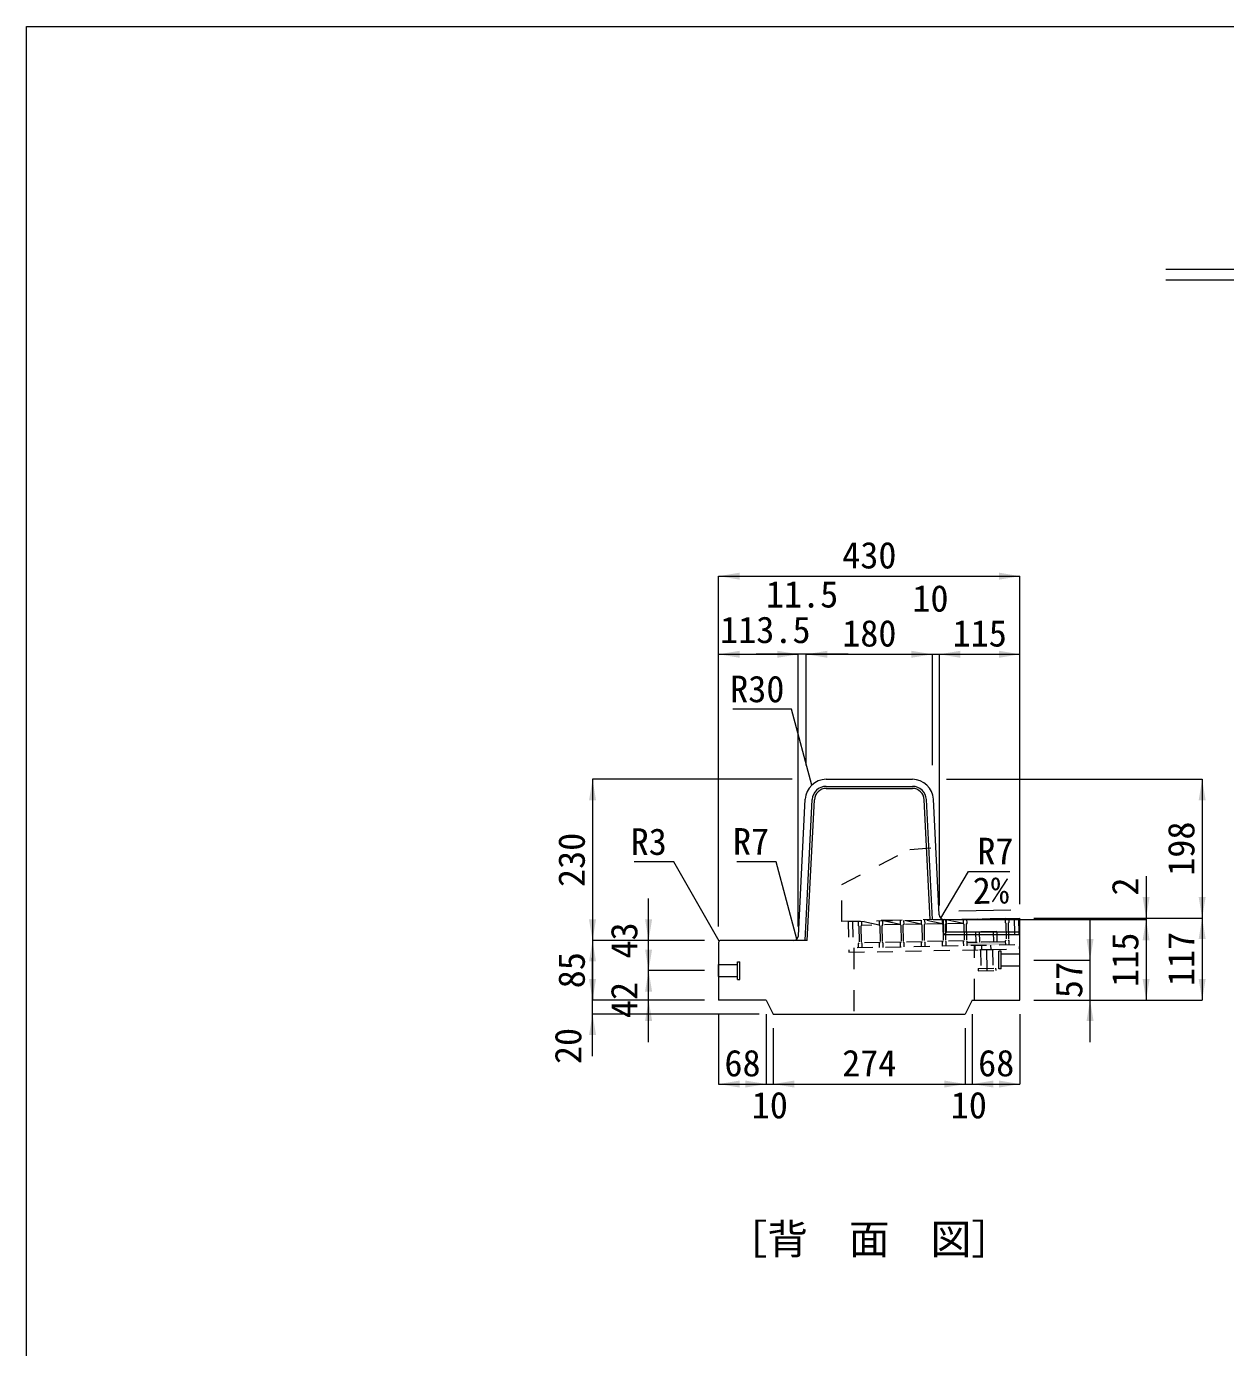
# Model space of a CAD drawing. Units: millimetres at full size. Extents: x 50430 to 75195, y -63423 to -40900.
# Drawn here: x 53821 to 55532, y -60069 to -58183 of the extents above; entities that cross this region are included whole.
import ezdxf
from ezdxf.enums import TextEntityAlignment as Align

# ---------------------------------------------------------------- set-up
doc = ezdxf.new("R2010")
doc.units = ezdxf.units.MM
doc.header["$LTSCALE"] = 30
doc.linetypes.add('USER1', pattern=[1.35, 0.75, -0.6])
doc.linetypes.add('USER2', pattern=[2, 1, -1])
for name, color, linetype, lineweight in [('0_2', 7, 'Continuous', 13), ('側溝・本体', 7, 'Continuous', 9), ('寸法線', 7, 'Continuous', 9), ('本体', 2, 'Continuous', 20), ('枠', 5, 'Continuous', 5), ('補助線', 8, 'Continuous', 13), ('ｲﾝｻｰﾄ', 3, 'USER1', 9), ('ｸﾞﾚｰﾁﾝｸﾞ', 7, 'USER1', 5)]:
    doc.layers.add(name, color=color, linetype=linetype, lineweight=lineweight)
doc.layers.add('ﾊｯﾁﾝｸﾞ', color=8, linetype='Continuous')
doc.styles.add('ＭＳ ゴシック', font='')
doc.styles.get('ＭＳ ゴシック').set_extended_font_data('MS Gothic')

# ---------------------------------------------------------------- blocks, each defined once
blk = doc.blocks.new('filled_arrow')
at = {"color": 0, "linetype": 'Continuous', "lineweight": -2}
blk.add_solid([(7.5, 1.25), (0, 0), (7.5, -1.25)], dxfattribs=at)

msp = doc.modelspace()

# ---------------------------------------------------------------- hatches: boundary and pattern name
at = {"layer": 'ﾊｯﾁﾝｸﾞ'}
msp.add_hatch(color=256, dxfattribs=at).paths.add_polyline_path([(55188.42, -59494.44), (55163.72, -59494.93), (55163.63, -59490.44), (55188.33, -59489.94), (55218.62, -59489.34), (55218.71, -59493.84)])

# ---------------------------------------------------------------- linework, layer by layer
at = {"layer": '0_2', "lineweight": 20}
for p, q in [((55447.01, -58529.26), (57424.92, -58529.26)), ((55447.01, -58544.26), (57424.92, -58544.26))]:
    msp.add_line(p, q, dxfattribs=at)
at = {"layer": '側溝・本体', "linetype": 'USER2'}
for p, q in [((54984.88, -59407.42), (55081.76, -59357.42)), ((55081.76, -59357.42), (55118.92, -59354.42)), ((54984.88, -59460.22), (54984.88, -59407.42)), ((55130.84, -59457.3), (54984.88, -59460.22)), ((55002, -59498.17), (55002, -59592.42)), ((55174.07, -59572.42), (55174.07, -59494.73))]:
    msp.add_line(p, q, dxfattribs=at)
at = {"layer": '側溝・本体', "color": 4, "lineweight": 5}
for p, q in [((55130.07, -59479.42), (55130.07, -59457.31)), ((55134.07, -59475.42), (55134.07, -59457.25)), ((55130.07, -59479.42), (55134.07, -59475.42)), ((55239.07, -59479.42), (55130.07, -59479.42)), ((55239.07, -59475.42), (55134.07, -59475.42))]:
    msp.add_line(p, q, dxfattribs=at)
at = {"layer": '寸法線'}
for p, q in [((54809.07, -58967.42), (55239.07, -58967.42)), ((54809.07, -59467.42), (54809.07, -58967.42)), ((55239.07, -59435.42), (55239.07, -58967.42)), ((54809.07, -59078.91), (54922.57, -59078.91)), ((54809.07, -59467.42), (54809.07, -59078.91)), ((54994.07, -59078.91), (54862.57, -59078.91)), ((54922.57, -59467.42), (54922.57, -59078.91)), ((54922.57, -59467.42), (54922.57, -59078.91)), ((54934.07, -59237.42), (54934.07, -59078.91)), ((54934.07, -59078.91), (55114.07, -59078.91)), ((54934.07, -59237.42), (54934.07, -59078.91)), ((55054.07, -59078.91), (55184.07, -59078.91)), ((55114.07, -59237.42), (55114.07, -59078.91)), ((55114.07, -59237.42), (55114.07, -59078.91)), ((55124.07, -59437.42), (55124.07, -59078.91)), ((55124.07, -59078.91), (55239.07, -59078.91)), ((55124.07, -59437.42), (55124.07, -59078.91)), ((55239.07, -59435.42), (55239.07, -59078.91)), ((54629.07, -59257.42), (54629.07, -59487.42)), ((54914.07, -59257.42), (54629.07, -59257.42)), ((55134.06, -59257.42), (55499.07, -59257.42)), ((55499.07, -59257.42), (55499.07, -59455.42)), ((55419.07, -59395.42), (55419.07, -59517.42)), ((54709.07, -59590.42), (54709.07, -59427.42)), ((55144.07, -59457.42), (55419.07, -59457.42)), ((55144.07, -59457.42), (55419.07, -59457.42)), ((55151.96, -59444.93), (55225.98, -59443.65)), ((55259.07, -59455.42), (55499.07, -59455.42)), ((55259.07, -59455.42), (55499.07, -59455.42)), ((55259.07, -59455.42), (55419.07, -59455.42)), ((55339.07, -59632.42), (55339.07, -59455.42)), ((55419.07, -59457.42), (55419.07, -59572.42)), ((55499.07, -59455.42), (55499.07, -59572.42)), ((54709.07, -59632.42), (54709.07, -59470.42)), ((54789.07, -59487.42), (54629.07, -59487.42)), ((54629.07, -59487.42), (54629.07, -59572.42)), ((54789.07, -59487.42), (54629.07, -59487.42)), ((54789.07, -59487.42), (54709.07, -59487.42)), ((54629.07, -59652.42), (54629.07, -59512.42)), ((55259.07, -59515.42), (55339.07, -59515.42)), ((54789.07, -59530.42), (54709.07, -59530.42)), ((54789.07, -59530.42), (54729.07, -59530.42)), ((54789.07, -59572.42), (54629.07, -59572.42)), ((54789.07, -59572.42), (54629.07, -59572.42)), ((54789.07, -59572.42), (54729.07, -59572.42)), ((55259.07, -59572.42), (55499.07, -59572.42)), ((55259.07, -59572.42), (55419.07, -59572.42)), ((55259.07, -59572.42), (55339.07, -59572.42)), ((54867.07, -59592.42), (54629.07, -59592.42)), ((54809.07, -59592.42), (54809.07, -59692.42)), ((54877.07, -59592.42), (54877.07, -59692.42)), ((54877.07, -59592.42), (54877.07, -59692.42)), ((55171.07, -59592.42), (55171.07, -59692.42)), ((55171.07, -59592.42), (55171.07, -59692.42)), ((55239.07, -59592.42), (55239.07, -59692.42)), ((54887.07, -59612.42), (54887.07, -59692.42)), ((54887.07, -59612.42), (54887.07, -59692.42)), ((55161.07, -59612.42), (55161.07, -59692.42)), ((55161.07, -59612.42), (55161.07, -59692.42)), ((54809.07, -59692.42), (54877.07, -59692.42)), ((54817.07, -59692.42), (54947.07, -59692.42)), ((54887.07, -59692.42), (55161.07, -59692.42)), ((55101.07, -59692.42), (55231.07, -59692.42)), ((55171.07, -59692.42), (55239.07, -59692.42))]:
    msp.add_line(p, q, dxfattribs=at)
for points in [[(54941.93, -59265.68), (54912.92, -59157.42), (54829.41, -59157.42)], [(54809.8, -59488.3), (54745.11, -59375.37), (54688.61, -59375.37)], [(54920.73, -59485.49), (54891.14, -59375.07), (54835.05, -59375.07)], [(55126, -59455.5), (55165.77, -59388.85), (55224.37, -59388.85)]]:
    msp.add_lwpolyline(points, dxfattribs=at)
at = {"layer": '本体'}
for p, q in [((54962.6, -59257.42), (55085.53, -59257.42)), ((54922.9, -59480.77), (54932.64, -59285.92)), ((55123.73, -59450.68), (55115.49, -59285.92)), ((55130.99, -59457.3), (55239.07, -59455.42)), ((55239.07, -59572.42), (55239.07, -59455.42)), ((54809.07, -59490.42), (54809.07, -59572.42)), ((54916.07, -59487.42), (54811.92, -59487.42)), ((54877.07, -59572.42), (54809.07, -59572.42)), ((54877.07, -59572.42), (54887.07, -59592.42)), ((55171.07, -59572.42), (55161.07, -59592.42)), ((55171.07, -59572.42), (55239.07, -59572.42)), ((54887.07, -59592.42), (55161.07, -59592.42))]:
    msp.add_line(p, q, dxfattribs=at)
at = {"layer": '本体', "color": 4, "lineweight": 5}
for p, q in [((54962.6, -59267.42), (55085.53, -59267.42)), ((54962.6, -59270.42), (55085.53, -59270.42)), ((54932.58, -59487.42), (54942.63, -59286.42)), ((54935.58, -59487.42), (54945.62, -59286.57)), ((55111.06, -59457.7), (55102.51, -59286.57)), ((55114.06, -59457.64), (55105.5, -59286.42)), ((54935.58, -59487.42), (54916.07, -59487.42))]:
    msp.add_line(p, q, dxfattribs=at)
at = {"layer": '本体'}
for centre, radius, start, end in [((54962.6, -59287.42), 30, 90, 177.13758), ((55085.53, -59287.42), 30, 2.8624, 90), ((55130.72, -59450.3), 7, 182.86433, 272.23738), ((54915.91, -59480.42), 7, 270, 357.13972), ((54812.07, -59490.42), 3, 90, 180)]:
    msp.add_arc(centre, radius, start, end, dxfattribs=at)
at = {"layer": '本体', "color": 4, "lineweight": 5}
for centre, radius, start, end in [((54962.6, -59287.42), 20, 90, 177.13758), ((54962.6, -59287.42), 17, 90, 177.13758), ((55085.53, -59287.42), 20, 2.8624, 90), ((55085.53, -59287.42), 17, 2.8624, 90)]:
    msp.add_arc(centre, radius, start, end, dxfattribs=at)
at = {"layer": '枠', "lineweight": 20}
for p, q in [((53821.16, -58182.67), (59421.16, -58182.67)), ((53821.16, -62042.67), (53821.16, -58182.67))]:
    msp.add_line(p, q, dxfattribs=at)
at = {"layer": '補助線'}
for p, q in [((55181.34, -59500.58), (55201.33, -59500.18)), ((55191.34, -59500.38), (55191.94, -59530.38))]:
    msp.add_line(p, q, dxfattribs=at)
at = {"layer": 'ｲﾝｻｰﾄ', "linetype": 'USER2'}
for p, q in [((54836.07, -59542.92), (54836.07, -59517.92)), ((54836.07, -59517.92), (54839.07, -59517.92)), ((54839.07, -59542.92), (54839.07, -59517.92)), ((55209.06, -59527.92), (55209.06, -59502.92)), ((55212.07, -59502.92), (55209.06, -59502.92)), ((55212.07, -59527.92), (55212.07, -59502.92)), ((55239.07, -59506.92), (55212.07, -59506.92)), ((54809.07, -59521.92), (54836.07, -59521.92)), ((55212.07, -59527.92), (55209.06, -59527.92)), ((55239.07, -59523.92), (55212.07, -59523.92)), ((54809.07, -59538.92), (54836.07, -59538.92)), ((54836.07, -59542.92), (54839.07, -59542.92))]:
    msp.add_line(p, q, dxfattribs=at)
at = {"layer": 'ｲﾝｻｰﾄ'}
for p, q in [((55182.84, -59500.55), (55199.83, -59500.21)), ((55182.84, -59500.55), (55183.38, -59527.55)), ((55199.83, -59500.21), (55200.37, -59527.21)), ((55239.07, -59523.92), (55239.07, -59506.92)), ((54809.07, -59538.92), (54809.07, -59521.92)), ((55179.38, -59527.63), (55204.37, -59527.13)), ((55179.38, -59527.63), (55179.44, -59530.63)), ((55179.44, -59530.63), (55204.43, -59530.13)), ((55204.37, -59527.13), (55204.43, -59530.13))]:
    msp.add_line(p, q, dxfattribs=at)
at = {"layer": 'ｸﾞﾚｰﾁﾝｸﾞ'}
for p, q in [((54994, -59460.32), (55236.95, -59455.46)), ((54994, -59460.32), (54994.87, -59504.31)), ((54999.99, -59460.2), (55000.75, -59498.19)), ((55007.99, -59460.04), (55008.11, -59466.04)), ((55012.99, -59459.94), (55013.11, -59465.94)), ((55038.11, -59465.44), (55012.99, -59459.94)), ((55037.99, -59459.44), (55038.11, -59465.44)), ((55042.99, -59459.34), (55043.11, -59465.34)), ((55068.1, -59464.84), (55042.99, -59459.34)), ((55067.98, -59458.84), (55068.1, -59464.84)), ((55098.09, -59464.24), (55072.98, -59458.74)), ((55072.98, -59458.74), (55073.1, -59464.74)), ((55097.97, -59458.24), (55098.09, -59464.24)), ((55128.09, -59463.64), (55102.97, -59458.14)), ((55102.97, -59458.14), (55103.09, -59464.14)), ((55127.97, -59457.64), (55128.09, -59463.64)), ((55158.08, -59463.04), (55132.97, -59457.54)), ((55132.97, -59457.54), (55133.09, -59463.54)), ((55157.96, -59457.04), (55158.08, -59463.04)), ((55162.96, -59456.94), (55163.08, -59462.94)), ((55217.95, -59455.84), (55218.07, -59461.84)), ((55218.07, -59461.84), (55219.09, -59462.82)), ((55223.07, -59461.74), (55222.09, -59462.76)), ((55222.95, -59455.74), (55223.07, -59461.74)), ((55230.95, -59455.58), (55231.71, -59493.58)), ((55236.95, -59455.46), (55237.83, -59499.45)), ((55008.11, -59466.04), (55009.13, -59467.02)), ((55009.13, -59467.02), (55009.61, -59491.02)), ((55013.11, -59465.94), (55012.13, -59466.96)), ((55012.13, -59466.96), (55012.61, -59490.96)), ((55068.1, -59464.84), (55013.11, -59465.94)), ((55038.11, -59465.44), (55039.13, -59466.42)), ((55039.13, -59466.42), (55039.61, -59490.42)), ((55043.11, -59465.34), (55042.13, -59466.36)), ((55042.13, -59466.36), (55042.61, -59490.36)), ((55068.1, -59464.84), (55043.11, -59465.34)), ((55068.1, -59464.84), (55069.12, -59465.82)), ((55069.12, -59465.82), (55069.6, -59489.82)), ((55073.1, -59464.74), (55072.12, -59465.76)), ((55072.12, -59465.76), (55072.6, -59489.76)), ((55098.09, -59464.24), (55073.1, -59464.74)), ((55098.09, -59464.24), (55099.11, -59465.22)), ((55099.11, -59465.22), (55099.59, -59489.22)), ((55103.09, -59464.14), (55102.11, -59465.16)), ((55102.11, -59465.16), (55102.59, -59489.16)), ((55128.09, -59463.64), (55103.09, -59464.14)), ((55128.09, -59463.64), (55129.11, -59464.62)), ((55129.11, -59464.62), (55129.59, -59488.62)), ((55133.09, -59463.54), (55132.11, -59464.56)), ((55132.11, -59464.56), (55132.59, -59488.56)), ((55158.08, -59463.04), (55133.09, -59463.54)), ((55158.08, -59463.04), (55159.1, -59464.02)), ((55159.1, -59464.02), (55159.58, -59488.02)), ((55163.08, -59462.94), (55162.1, -59463.96)), ((55162.1, -59463.96), (55162.58, -59487.96)), ((55205.82, -59474.59), (55175.83, -59475.19)), ((55175.83, -59475.19), (55176.13, -59490.19)), ((55180.83, -59475.09), (55181.13, -59490.09)), ((55200.82, -59474.69), (55201.12, -59489.69)), ((55205.82, -59474.59), (55206.12, -59489.59)), ((55219.09, -59462.82), (55219.57, -59486.82)), ((55222.09, -59462.76), (55222.57, -59486.76)), ((55231.71, -59493.58), (54994.75, -59498.31)), ((54994.87, -59504.31), (55237.83, -59499.45)), ((55008.63, -59492.04), (55009.61, -59491.02)), ((55008.75, -59498.03), (55008.63, -59492.04)), ((55039.61, -59490.42), (55012.61, -59490.96)), ((55013.63, -59491.94), (55012.61, -59490.96)), ((55013.75, -59497.93), (55013.63, -59491.94)), ((55038.63, -59491.44), (55039.61, -59490.42)), ((55038.75, -59497.43), (55038.63, -59491.44)), ((55069.6, -59489.82), (55042.61, -59490.36)), ((55043.63, -59491.34), (55042.61, -59490.36)), ((55043.75, -59497.33), (55043.63, -59491.34)), ((55068.62, -59490.84), (55069.6, -59489.82)), ((55068.74, -59496.83), (55068.62, -59490.84)), ((55099.59, -59489.22), (55072.6, -59489.76)), ((55073.62, -59490.74), (55072.6, -59489.76)), ((55073.74, -59496.73), (55073.62, -59490.74)), ((55098.61, -59490.24), (55099.59, -59489.22)), ((55098.73, -59496.23), (55098.61, -59490.24)), ((55129.59, -59488.62), (55102.59, -59489.16)), ((55103.61, -59490.14), (55102.59, -59489.16)), ((55103.73, -59496.13), (55103.61, -59490.14)), ((55128.61, -59489.64), (55129.59, -59488.62)), ((55128.73, -59495.63), (55128.61, -59489.64)), ((55159.58, -59488.02), (55132.59, -59488.56)), ((55133.61, -59489.54), (55132.59, -59488.56)), ((55133.73, -59495.53), (55133.61, -59489.54)), ((55158.6, -59489.04), (55159.58, -59488.02)), ((55158.72, -59495.03), (55158.6, -59489.04)), ((55163.6, -59488.94), (55162.58, -59487.96)), ((55163.72, -59494.93), (55163.6, -59488.94)), ((55218.62, -59489.34), (55163.63, -59490.44)), ((55174.72, -59494.72), (55174.84, -59500.71)), ((55206.12, -59489.59), (55176.13, -59490.19)), ((55184.84, -59500.51), (55184.72, -59494.52)), ((55197.83, -59500.25), (55197.71, -59494.26)), ((55218.59, -59487.84), (55219.57, -59486.82)), ((55218.71, -59493.84), (55218.59, -59487.84)), ((55223.59, -59487.74), (55222.57, -59486.76)), ((55223.71, -59493.74), (55223.59, -59487.74))]:
    msp.add_line(p, q, dxfattribs=at)

# ---------------------------------------------------------------- block references
at = {"layer": '寸法線', "xscale": 4, "yscale": 4}
for p in [(54809.07, -58967.42), (54809.07, -59078.91), (54934.07, -59078.91), (54934.07, -59078.91), (55124.07, -59078.91), (55124.07, -59078.91), (54809.07, -59692.42), (54887.07, -59692.42), (54887.07, -59692.42), (55171.07, -59692.42)]:
    msp.add_blockref('filled_arrow', p, dxfattribs=at)
at = {"layer": '寸法線'}
for p, xscale, yscale, rotation in [((55239.07, -58967.42), 4, 4, 180), ((54922.57, -59078.91), 4, 4, 180), ((54922.57, -59078.91), 4, 4, 180), ((55114.07, -59078.91), 4, 4, 180), ((55114.07, -59078.91), 4, 4, 180), ((55239.07, -59078.91), 4, 4, 180), ((54629.07, -59257.42), 4, 4, 270), ((54941.93, -59265.68), 0.2, 0.2, 105), ((55499.07, -59257.42), 4, 4, 270), ((55419.07, -59455.42), 4, 4, 90), ((55499.07, -59455.42), 4, 4, 90), ((54629.07, -59487.42), 4, 4, 90), ((54709.07, -59487.42), 4, 4, 90), ((55126, -59455.5), 0.133, 0.133, 59.2), ((55151.96, -59444.93), 0.2, 0.2, 1), ((55419.07, -59457.42), 4, 4, 270), ((55419.07, -59457.42), 4, 4, 270), ((55499.07, -59455.42), 4, 4, 270), ((54629.07, -59487.42), 4, 4, 270), ((54809.8, -59488.3), 0.2, 0.2, 119.8), ((54920.73, -59485.49), 0.2, 0.2, 105), ((55339.07, -59515.42), 4, 4, 90), ((54709.07, -59530.42), 4, 4, 90), ((54709.07, -59530.42), 4, 4, 270), ((54629.07, -59572.42), 4, 4, 90), ((54629.07, -59572.42), 4, 4, 90), ((55419.07, -59572.42), 4, 4, 90), ((55499.07, -59572.42), 4, 4, 90), ((54709.07, -59572.42), 4, 4, 270), ((55339.07, -59572.42), 4, 4, 270), ((54629.07, -59592.42), 4, 4, 270), ((54877.07, -59692.42), 4, 4, 180), ((55161.07, -59692.42), 4, 4, 180), ((55161.07, -59692.42), 4, 4, 180), ((55239.07, -59692.42), 4, 4, 180)]:
    msp.add_blockref('filled_arrow', p, dxfattribs=dict(at, xscale=xscale, yscale=yscale, rotation=rotation))

# ---------------------------------------------------------------- texts
at = {"layer": '0_2', "style": 'ＭＳ ゴシック'}
msp.add_text('2%', height=37.98, rotation=1, dxfattribs=at).set_placement((55197.6, -59415.89), align=Align.MIDDLE_CENTER)
msp.add_text('［背\u3000面\u3000図］', height=42.72, dxfattribs=at).set_placement((55024.07, -59892.42), align=Align.TOP_CENTER)
at = {"layer": '寸法線', "style": 'ＭＳ ゴシック'}
for s, p in [('430', (55024.07, -58937.42)), ('11.5', (54928.07, -58993.18)), ('10', (55111.3, -58999.07)), ('113.5', (54875.66, -59043.91)), ('180', (55024.07, -59048.91)), ('115', (55181.57, -59048.91)), ('68', (54843.09, -59662.42)), ('274', (55024.07, -59662.42)), ('68', (55205.18, -59662.42)), ('10', (54882.07, -59722.42)), ('10', (55166.07, -59722.42))]:
    msp.add_text(s, height=37.98, dxfattribs=at).set_placement(p, align=Align.MIDDLE_CENTER)
for s, p in [('R30', (54902.92, -59109.42)), ('R3', (54735.11, -59327.37)), ('R7', (54881.14, -59327.07))]:
    msp.add_text(s, height=37.98, dxfattribs=at).set_placement(p, align=Align.TOP_RIGHT)
for s, p in [('198', (55469.07, -59356.42)), ('230', (54599.07, -59372.42)), ('2', (55389.07, -59410.44)), ('43', (54674.07, -59487.42)), ('115', (55389.07, -59514.92)), ('117', (55469.07, -59513.92)), ('85', (54599.07, -59529.92)), ('57', (55309.07, -59543.92)), ('42', (54674.07, -59572.42)), ('20', (54594.07, -59638.06))]:
    msp.add_text(s, height=37.98, rotation=90, dxfattribs=at).set_placement(p, align=Align.MIDDLE_CENTER)
msp.add_text('R7', height=37.98, dxfattribs=at).set_placement((55178.27, -59340.85), align=Align.TOP_LEFT)

doc.saveas('drawing.dxf')
